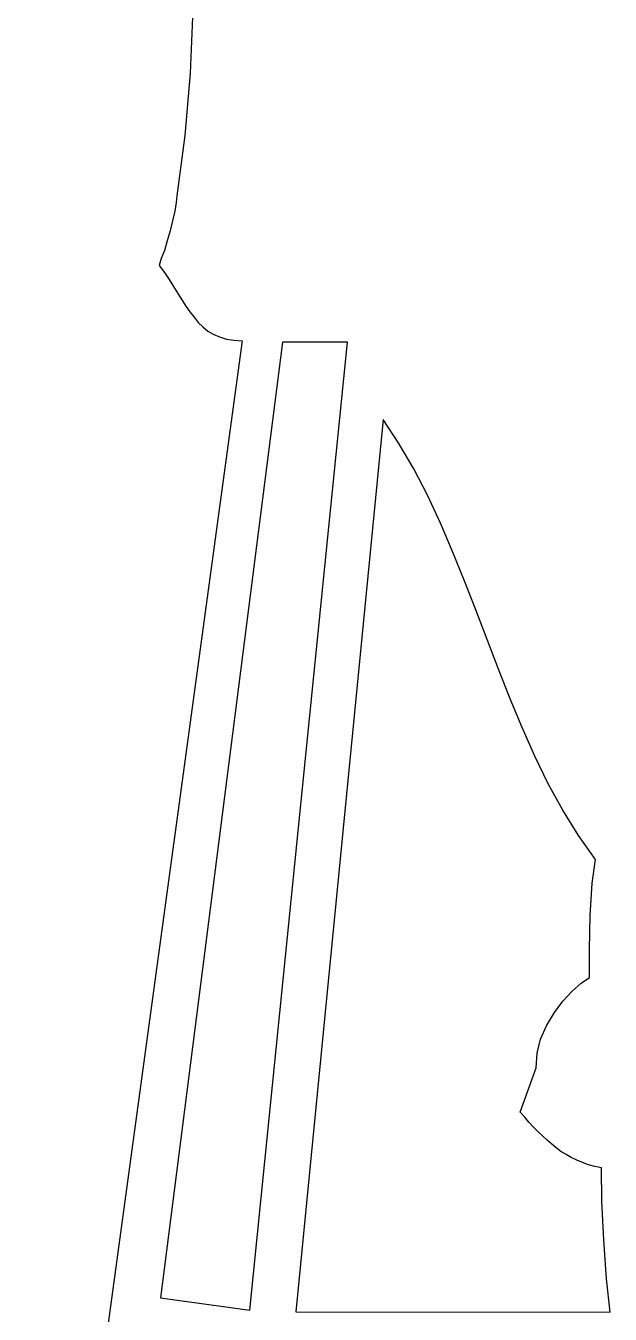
# Model space of a CAD drawing. Extents: x -631 to 173, y -3391 to -1658.
# Drawn here: x -631 to -363, y -3065 to -2475 of the extents above; entities that cross this region are included whole.
import ezdxf

# ---------------------------------------------------------------- set-up
doc = ezdxf.new("R2010")
doc.units = 0
doc.header["$LTSCALE"] = 1270
doc.header["$MEASUREMENT"] = 0
doc.layers.get('0').update_dxf_attribs({"linetype": 'CONTINUOUS'})

msp = doc.modelspace()

# ---------------------------------------------------------------- linework, layer by layer
at = {"linetype": 'CONTINUOUS'}
for p, q in [((-554.36, -2467.09), (-555.59, -2496.35)), ((-555.59, -2496.35), (-558.06, -2524.91)), ((-558.06, -2524.91), (-561.76, -2552.58)), ((-561.94, -2555.75), (-562.65, -2559.63)), ((-561.76, -2552.58), (-561.94, -2555.75)), ((-562.65, -2559.63), (-563.7, -2564.04)), ((-564.76, -2568.62), (-566.17, -2573.21)), ((-563.7, -2564.04), (-564.76, -2568.62)), ((-566.17, -2573.21), (-567.41, -2577.61)), ((-567.41, -2577.61), (-568.81, -2581.31)), ((-568.81, -2581.31), (-569.87, -2584.48)), ((-569.87, -2584.48), (-567.41, -2587.83)), ((-567.41, -2587.83), (-565.29, -2591)), ((-565.29, -2591), (-563.17, -2594.18)), ((-563.17, -2594.18), (-561.23, -2597.35)), ((-561.23, -2597.35), (-559.47, -2600.35)), ((-559.47, -2600.35), (-557.53, -2603.17)), ((-557.53, -2603.17), (-555.77, -2605.81)), ((-555.77, -2605.81), (-553.83, -2608.28)), ((-553.83, -2608.28), (-551.89, -2610.74)), ((-551.89, -2610.74), (-549.78, -2612.69)), ((-549.78, -2612.69), (-547.48, -2614.62)), ((-547.48, -2614.62), (-545.02, -2616.04)), ((-545.02, -2616.04), (-542.2, -2617.27)), ((-531.8, -2619.03), (-630.86, -3345.29)), ((-513.29, -2619.74), (-569.17, -3057.78)), ((-542.2, -2617.27), (-539.03, -2618.33)), ((-539.03, -2618.33), (-535.67, -2618.85)), ((-535.67, -2618.85), (-531.8, -2619.03)), ((-528.27, -3063.42), (-483.49, -2619.74)), ((-483.49, -2619.74), (-513.29, -2619.74)), ((-467.28, -2655.17), (-507.29, -3064.13)), ((-460.05, -2666.1), (-467.28, -2655.17)), ((-453.18, -2677.73), (-460.05, -2666.1)), ((-447.01, -2689.89), (-453.18, -2677.73)), ((-441.02, -2702.59), (-447.01, -2689.89)), ((-435.55, -2715.63), (-441.02, -2702.59)), ((-430.08, -2728.85), (-435.55, -2715.63)), ((-424.8, -2742.43), (-430.08, -2728.85)), ((-419.68, -2756), (-424.8, -2742.43)), ((-414.4, -2769.57), (-419.68, -2756)), ((-409.1, -2783.14), (-414.4, -2769.57)), ((-403.65, -2796.36), (-409.1, -2783.14)), ((-397.82, -2809.41), (-403.65, -2796.36)), ((-391.66, -2822.1), (-397.82, -2809.41)), ((-384.96, -2834.26), (-391.66, -2822.1)), ((-377.73, -2845.9), (-384.96, -2834.26)), ((-369.97, -2856.83), (-377.73, -2845.9)), ((-371.56, -2867.75), (-369.97, -2856.83)), ((-372.44, -2882.57), (-371.56, -2867.75)), ((-372.8, -2898.08), (-372.44, -2882.57)), ((-372.8, -2910.95), (-372.8, -2898.08)), ((-376.5, -2913.59), (-372.8, -2910.95)), ((-384.96, -2921.7), (-380.72, -2917.11)), ((-380.72, -2917.11), (-376.5, -2913.59)), ((-388.83, -2926.98), (-384.96, -2921.7)), ((-392.36, -2932.8), (-388.83, -2926.98)), ((-395.18, -2939.15), (-392.36, -2932.8)), ((-396.77, -2945.67), (-395.18, -2939.15)), ((-397.12, -2952.37), (-396.77, -2945.67)), ((-404.53, -2972.64), (-397.12, -2952.37)), ((-402.41, -2974.93), (-404.53, -2972.64)), ((-400.47, -2977.22), (-402.41, -2974.93)), ((-398.35, -2979.51), (-400.47, -2977.22)), ((-396.42, -2981.46), (-398.35, -2979.51)), ((-394.3, -2983.56), (-396.42, -2981.46)), ((-392.19, -2985.51), (-394.3, -2983.56)), ((-390.07, -2987.27), (-392.19, -2985.51)), ((-387.95, -2989.03), (-390.07, -2987.27)), ((-385.84, -2990.62), (-387.95, -2989.03)), ((-383.37, -2992.03), (-385.84, -2990.62)), ((-381.08, -2993.44), (-383.37, -2992.03)), ((-378.62, -2994.67), (-381.08, -2993.44)), ((-375.97, -2995.73), (-378.62, -2994.67)), ((-373.15, -2996.79), (-375.97, -2995.73)), ((-370.33, -2997.49), (-373.15, -2996.79)), ((-367.33, -2998.2), (-370.33, -2997.49)), ((-367.16, -3013.53), (-367.33, -2998.2)), ((-366.27, -3031.16), (-367.16, -3013.53)), ((-365.04, -3048.97), (-366.27, -3031.16)), ((-363.28, -3064.3), (-365.04, -3048.97)), ((-569.17, -3057.78), (-528.27, -3063.42)), ((-507.29, -3064.13), (-363.28, -3064.3))]:
    msp.add_line(p, q, dxfattribs=at)

doc.saveas('drawing.dxf')
